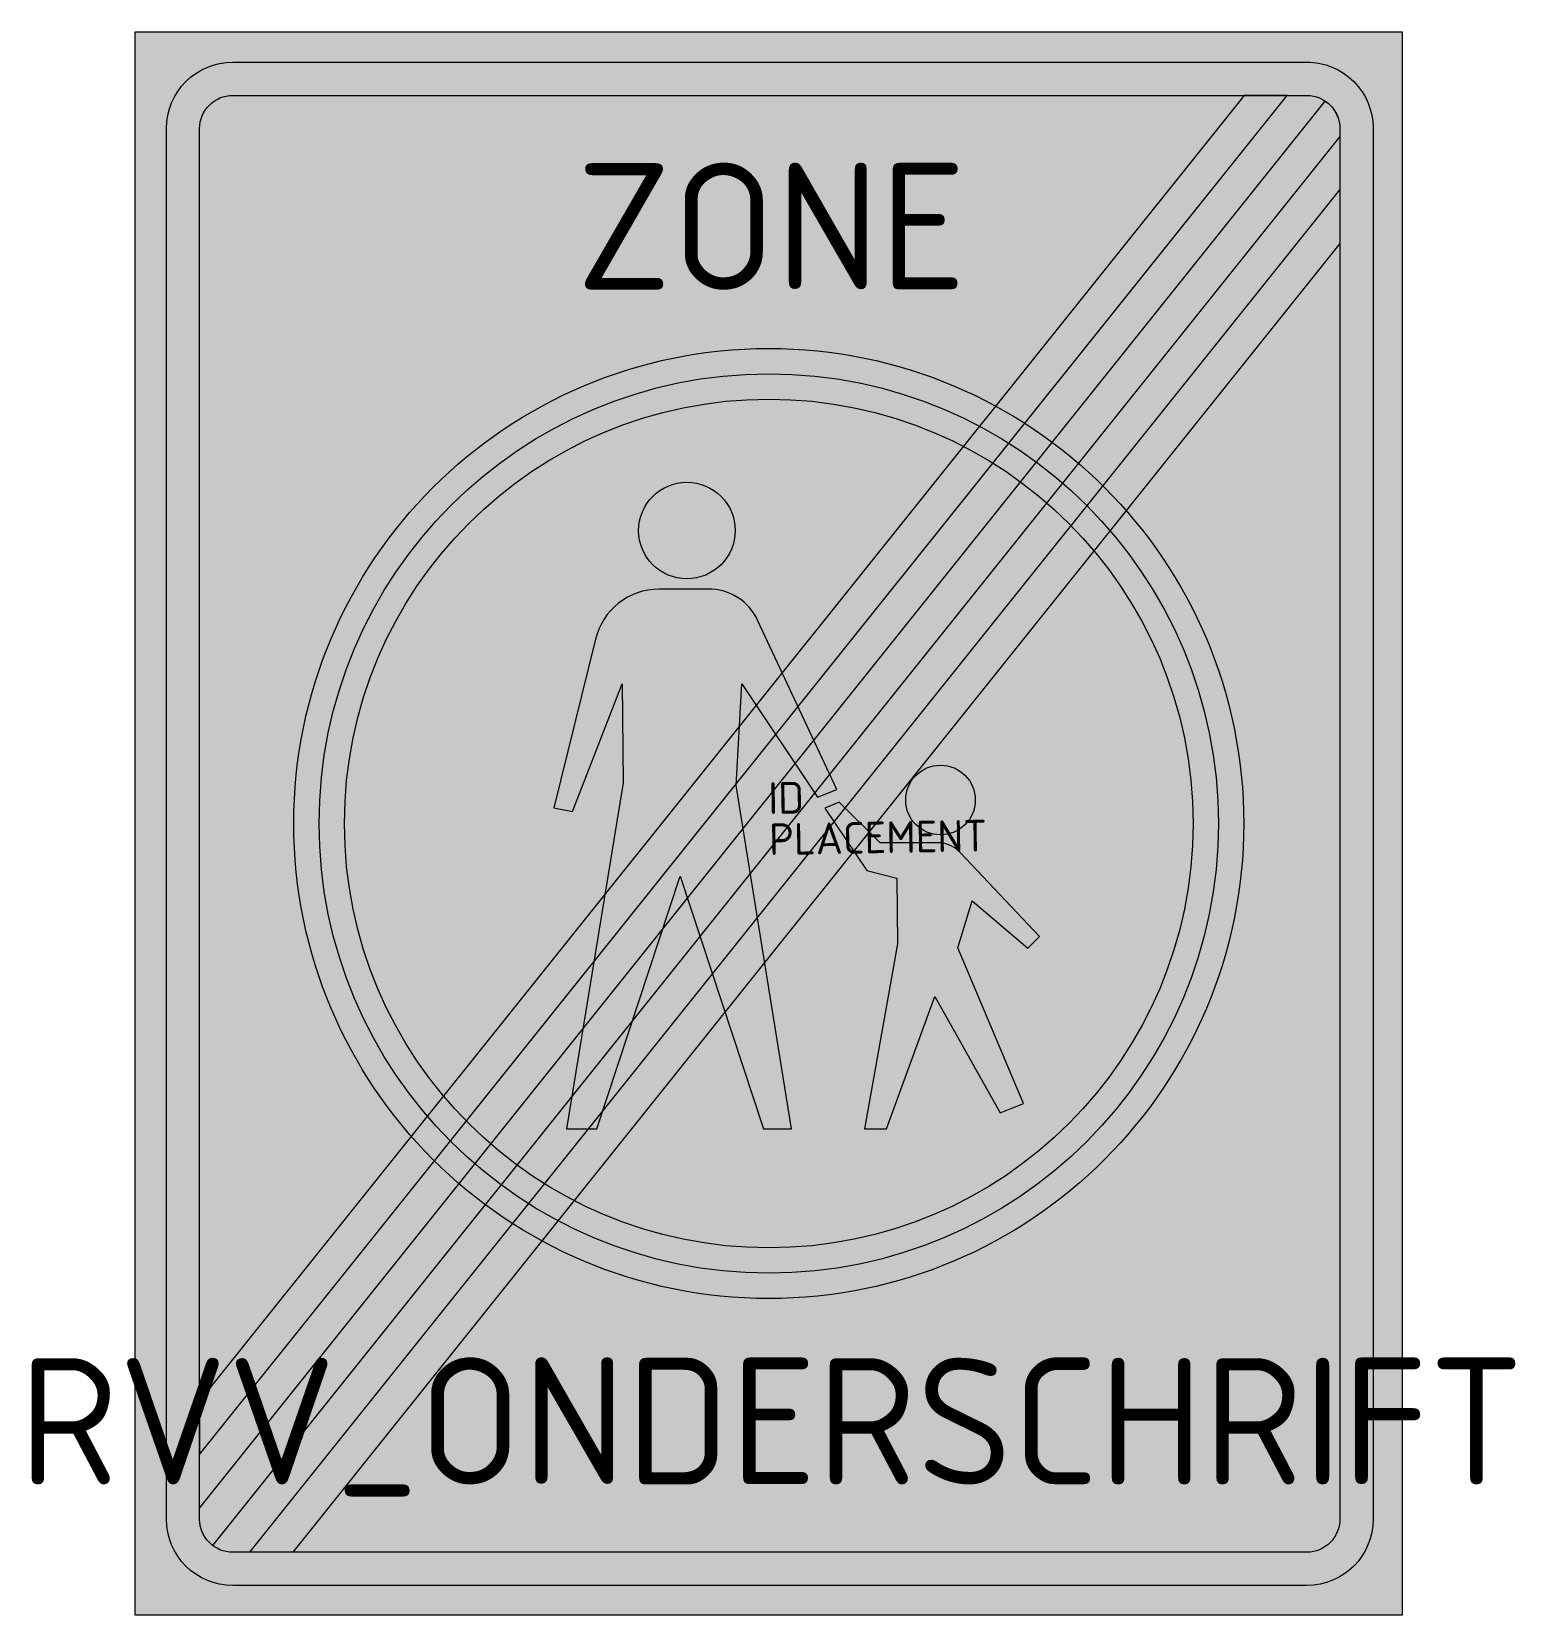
# Model space of a CAD drawing. Extents: x -5.8 to 5.9, y -6.3 to 6.3.
import ezdxf
from ezdxf.enums import TextEntityAlignment as Align

# ---------------------------------------------------------------- set-up
doc = ezdxf.new("R2010")
doc.units = 0
doc.styles.add('NLCS-ISO', font='NLCS-ISO.ttf', dxfattribs={"height": 0.25})
doc.styles.add('NLCS-RVV-M200-T25', font='NLCS-RVV.ttf')

msp = doc.modelspace()

# ---------------------------------------------------------------- hatches: boundary and pattern name
at = {"true_color": 0xf1f0ea}
h = msp.add_hatch(color=7, dxfattribs=at)
h.dxf.hatch_style = 1
h.paths.add_polyline_path([(5.001768961527112, 6.250889384204584), (-5.001768961527114, 6.250889384204584), (-5.001768961527114, 8.881784197001252e-16), (-4.756152544450599, 0), (-4.756152544450599, 5.485527994283396, -0.4142135623730949), (-4.2311525444506, 6.010527994283397), (4.247025125274812, 6.010527994283406, -0.4142135623730961), (4.77202512527481, 5.485527994283407), (4.772025125274808, 0), (5.001768961527114, 0)])
at = {"true_color": 0x2a292a}
h = msp.add_hatch(color=250, dxfattribs=at)
h.dxf.hatch_style = 1
h.paths.add_polyline_path([(-4.493652544450599, 5.485527994283398, -0.4142135623730969), (-4.2311525444506, 5.748027994283399), (4.247025125274812, 5.748027994283408, -0.4142135623730954), (4.509525125274811, 5.485527994283407), (4.509525125274809, 0), (4.77202512527481, 0), (4.772025125274808, 5.485527994283407, 0.4142135623730964), (4.247025125274812, 6.010527994283407), (-4.231152544450601, 6.010527994283397, 0.4142135623730949), (-4.756152544450599, 5.485527994283396), (-4.756152544450599, 0), (-4.493652544450599, 0)])
h = msp.add_hatch(color=250, dxfattribs=at)
h.dxf.hatch_style = 1
edge = h.paths.add_edge_path()
edge.add_line((-4.493652544450597, -5.40439625985604), (4.394105721736038, 5.702952804607825))
edge.add_arc((4.247025125274813, 5.485527994283407), 0.2624999999999983, -3.979039320256561e-13, 55.92296614211352, ccw=False)
edge.add_line((4.509525125274811, 5.485527994283405), (4.509525125274809, 5.424232791238669))
edge.add_line((4.509525125274809, 5.424232791238669), (-4.390997407085635, -5.699068232729271))
edge.add_arc((-4.231152544450599, -5.490847508762643), 0.2625000000000004, 180.0000000000002, 232.4876218789048, ccw=False)
edge.add_line((-4.493652544450599, -5.490847508762644), (-4.493652544450597, -5.40439625985604))
at = {"true_color": 0xf1f0ea}
h = msp.add_hatch(color=7, dxfattribs=at)
h.dxf.hatch_style = 1
h.paths.add_polyline_path([(3.753288368969613, 5.748027994283406), (-4.231152544450601, 5.748027994283397, 0.4142135623730946), (-4.493652544450599, 5.485527994283398), (-4.493652544450599, 0), (-3.75, 0, -0.5687653249039656), (1.790430706712748, 3.294974640943401)])
at = {"true_color": 0x2a292a}
h = msp.add_hatch(color=250, dxfattribs=at)
h.dxf.hatch_style = 1
h.paths.add_polyline_path([(-4.493652544450599, -4.981432493954282), (4.091730933876276, 5.748027994283406), (3.753288368969612, 5.748027994283406), (-4.493652544450597, -4.558468728052523)])
at = {"true_color": 0xf1f0ea}
h = msp.add_hatch(color=7, dxfattribs=at)
h.dxf.hatch_style = 1
h.paths.add_polyline_path([(4.394105721736038, 5.702952804607825, 0.1497946497620131), (4.247025125274812, 5.748027994283406), (4.091730933876276, 5.748027994283406), (2.020282841621347, 3.15926530064355, -0.01766663507280336), (2.238287002837229, 3.008749124292343)])
h = msp.add_hatch(color=7, dxfattribs=at)
h.dxf.hatch_style = 1
h.paths.add_polyline_path([(4.509525125274811, 5.001269025336917), (4.509525125274811, 5.424232791238671), (2.44462036308293, 2.843647530971495, -0.01766663507280355), (2.639282922358451, 2.663960520681009)])
at = {"true_color": 0x2a292a}
h = msp.add_hatch(color=250, dxfattribs=at)
h.dxf.hatch_style = 1
h.paths.add_polyline_path([(-4.095987445354437, -5.753347508762644), (4.509525125274811, 5.001269025336917), (4.509525125274811, 4.578305259435158), (-3.757544880447781, -5.753347508762644)])
at = {"true_color": 0xf1f0ea}
h = msp.add_hatch(color=7, dxfattribs=at)
h.dxf.hatch_style = 1
h.paths.add_polyline_path([(4.509525125274811, 4.578305259435158), (2.822097507941262, 2.469466674339161, -0.1816741673080603), (3.75, 0), (4.509525125274811, 0)])
at = {"true_color": 0x8e9291}
h = msp.add_hatch(color=252, dxfattribs=at)
h.dxf.hatch_style = 1
h.paths.add_polyline_path([(3.356918426236202, 1.154815430965423), (3.546040591094581, 1.219875455245165, 0.5778775703740554), (-2.833352101912186, 2.456545514862242), (-2.682239989810203, 2.325529754069589, -0.5778775703740551)])
at = {"true_color": 0xf1f0ea}
h = msp.add_hatch(color=7, dxfattribs=at)
h.dxf.hatch_style = 1
h.paths.add_polyline_path([(-2.682239989810203, 2.325529754069589), (-2.531127877708219, 2.194513993276936, -0.5778775703740553), (3.167796261377825, 1.089755406685681), (3.356918426236202, 1.154815430965423, 0.5778775703740551)])
at = {"true_color": 0x8e9291}
h = msp.add_hatch(color=252, dxfattribs=at)
h.dxf.hatch_style = 1
h.paths.add_polyline_path([(-1.315348243849138, 3.080967217839714), (-0.8968491401994068, 2.600378728187625, -0.6435271716839948), (-0.2651726326382047, 2.312836812795195, -0.4301736702111196), (-0.6671047048489305, 1.932112919750491), (-0.6715604023647908, 1.849957880533205), (-0.4769953382707781, 1.849957880533205, -0.2942182160257907), (-0.08786521008275239, 1.605184124963335), (0.5366405055860737, 0.2683202527930506), (0.4613146991221644, 0.2385104383855254), (0.4989712177290588, 0.1443627572432296), (0.5554623802644603, 0.1679028698413338), (0.8787031778280117, -0.1521966921924469), (1.310075948667254, -0.1521966921924474), (1.318880283595319, -0.08707459279547392, -0.3753796217921427), (1.080973908605999, 0.1851605113798951, -0.6425593607328596), (1.535524010840343, 0.392825609254162), (2.79483643741631, 1.846994663795786, 0.3622902882680566)])
h = msp.add_hatch(color=252, dxfattribs=at)
h.dxf.hatch_style = 1
h.paths.add_polyline_path([(-0.8661254664588052, 1.849957880533205), (-0.6715604023647908, 1.849957880533205), (-0.6671047048489305, 1.932112919750491, -0.3984315623044322), (-1.027739480615519, 2.312836812795195, -0.2168950014685516), (-0.8968491401994072, 2.600378728187625), (-1.315348243849139, 3.080967217839714, 0.3003999121999488), (-3.35, 0, 1), (3.35, 0, 0.1470390440910589), (2.794836437416309, 1.846994663795787), (1.535524010840343, 0.392825609254162, -0.2176120070982764), (1.630397585091342, 0.1851605113798951, -0.4541439820040132), (1.318880283595319, -0.08707459279547392), (1.310075948667254, -0.1521966921924474), (1.355685746848669, -0.1521966921924474, -0.1814952176683639), (1.509453056806016, -0.2275097294062345), (2.137087238754495, -0.8928131992117261), (2.046093562392089, -0.9838068755741292), (1.606754742728207, -0.6103573865347189), (1.493772417657403, -0.980665640044359), (2.011565510064846, -2.210829658203381), (1.826411383310027, -2.283001459887397), (1.311759526432354, -1.366654532702614), (0.9289118693038709, -2.411689962607058), (0.7562971461678938, -2.411689962607057), (1.016764310136502, -0.949278823246885), (1.010507377577201, -0.4314857308394418), (0.7751445593465229, -0.37187887127451), (0.4424800551936574, 0.1208226446451253), (0.4989712177290588, 0.1443627572432291), (0.4613146991221644, 0.238510438385525), (0.385988892658256, 0.2087006239779989), (-0.2133869387723997, 1.103071671704504), (-0.2573259284388363, 0.2997070695905233), (0.1788716556952781, -2.411689962607058), (-0.04078498488654292, -2.411689962607058), (-0.6998059836324924, -0.4158050916908267), (-1.35882698237844, -2.411689962607058), (-1.59731826688877, -2.411689962607058), (-1.148568509885692, 0.321670179798681), (-1.157979447224884, 1.103071671704505), (-1.550250810942682, 0.09571829890719652), (-1.697748419090608, 0.1239638801748972), (-1.367489138782952, 1.457608955989445, -0.3447712033637069)])
at = {"true_color": 0xf1f0ea}
h = msp.add_hatch(color=7, dxfattribs=at)
h.dxf.hatch_style = 1
edge = h.paths.add_edge_path()
edge.add_arc((-0.646456056626862, 2.312836812795195), 0.3812834239886574, 0, 360)
at = {"true_color": 0x8e9291}
h = msp.add_hatch(color=252, dxfattribs=at)
h.dxf.hatch_style = 1
h.paths.add_polyline_path([(-2.682239989810203, 2.325529754069589), (-2.833352101912186, 2.456545514862242, 0.1804943458269968), (-3.75, 0, 0.4142135623730951), (0, -3.75), (0, -3.55, -0.4142135623730951), (-3.55, 0, -0.1804943458269968)])
at = {"true_color": 0xf1f0ea}
h = msp.add_hatch(color=7, dxfattribs=at)
h.dxf.hatch_style = 1
h.paths.add_polyline_path([(-3.35, 0, -0.1804943458269968), (-2.531127877708219, 2.194513993276936), (-2.682239989810203, 2.325529754069589, 0.1804943458269968), (-3.55, 0, 0.4142135623730951), (0, -3.55), (0, -3.35, -0.4142135623730951)])
h = msp.add_hatch(color=7, dxfattribs=at)
h.dxf.hatch_style = 1
edge = h.paths.add_edge_path()
edge.add_line((0.1788716556952776, -2.411689962607058), (-0.2573259284388358, 0.2997070695905251))
edge.add_line((-0.2573259284388358, 0.2997070695905251), (-0.2133869387724001, 1.103071671704505))
edge.add_line((-0.2133869387723997, 1.103071671704504), (0.385988892658256, 0.2087006239779994))
edge.add_line((0.385988892658256, 0.2087006239779994), (0.5366405055860746, 0.2683202527930506))
edge.add_line((0.5366405055860737, 0.2683202527930506), (-0.08786521008275283, 1.605184124963336))
edge.add_arc((-0.4724126242049485, 1.425545746618118), 0.4244368747912546, 25.03926950410247, 90.61864388377384)
edge.add_line((-0.4769953382707781, 1.849957880533205), (-0.8661254664588043, 1.849957880533205))
edge.add_arc((-0.8661254664588052, 1.333449251143813), 0.5165086293893926, 89.99999999999991, 166.4407292066419)
edge.add_line((-1.368237919717633, 1.454545281285638), (-1.697748419090608, 0.1239638801748972))
edge.add_line((-1.697748419090608, 0.1239638801748972), (-1.550250810942682, 0.09571829890719652))
edge.add_line((-1.550250810942682, 0.09571829890719652), (-1.157979447224884, 1.103071671704504))
edge.add_line((-1.157979447224884, 1.103071671704504), (-1.148568509885692, 0.3216701797986818))
edge.add_line((-1.148568509885692, 0.3216701797986818), (-1.597318266888769, -2.411689962607058))
edge.add_line((-1.59731826688877, -2.411689962607058), (-1.358826982378441, -2.411689962607058))
edge.add_line((-1.358826982378441, -2.411689962607058), (-0.6998059836324924, -0.4158050916908271))
edge.add_line((-0.6998059836324924, -0.4158050916908271), (-0.04078498488654336, -2.411689962607057))
edge.add_line((-0.04078498488654336, -2.411689962607057), (0.1788716556952776, -2.411689962607058))
at = {"true_color": 0x8e9291}
h = msp.add_hatch(color=252, dxfattribs=at)
h.dxf.hatch_style = 1
h.paths.add_polyline_path([(3.75, 0, 0.08302223750169), (3.546040591094581, 1.219875455245165), (3.356918426236202, 1.154815430965423, -0.08302223750168998), (3.55, 0, -0.4142135623730951), (0, -3.55), (0, -3.75, 0.4142135623730951)])
at = {"true_color": 0xf1f0ea}
h = msp.add_hatch(color=7, dxfattribs=at)
h.dxf.hatch_style = 1
h.paths.add_polyline_path([(3.356918426236202, 1.154815430965423), (3.167796261377825, 1.089755406685681, -0.08302223750169), (3.35, 0, -0.4142135623730951), (0, -3.35), (0, -3.55, 0.4142135623730951), (3.55, 0, 0.08302223750169)])
h = msp.add_hatch(color=7, dxfattribs=at)
h.dxf.hatch_style = 1
edge = h.paths.add_edge_path()
edge.add_arc((1.35568574684867, 0.1851605113798951), 0.2747118382426716, 0, 360)
h = msp.add_hatch(color=7, dxfattribs=at)
h.dxf.hatch_style = 1
edge = h.paths.add_edge_path()
edge.add_line((1.826411383310027, -2.283001459887398), (2.011565510064846, -2.210829658203381))
edge.add_line((2.011565510064846, -2.210829658203381), (1.493772417657404, -0.9806656400443581))
edge.add_line((1.493772417657403, -0.9806656400443581), (1.606754742728207, -0.6103573865347185))
edge.add_line((1.606754742728207, -0.6103573865347185), (2.046093562392089, -0.9838068755741292))
edge.add_line((2.046093562392089, -0.9838068755741292), (2.137087238754493, -0.8928131992117265))
edge.add_line((2.137087238754494, -0.8928131992117265), (1.509453056806017, -0.2275097294062349))
edge.add_arc((1.332246941558172, -0.3946824862420972), 0.2436159639870405, 43.3311795067938, 84.47891195420402)
edge.add_line((1.35568574684867, -0.1521966921924474), (0.8787031778280125, -0.1521966921924474))
edge.add_line((0.8787031778280125, -0.1521966921924474), (0.5554623802644603, 0.1679028698413334))
edge.add_line((0.5554623802644603, 0.1679028698413334), (0.4424800551936574, 0.1208226446451257))
edge.add_line((0.4424800551936574, 0.1208226446451257), (0.7751445593465229, -0.3718788712745105))
edge.add_line((0.7751445593465229, -0.3718788712745105), (1.010507377577201, -0.4314857308394413))
edge.add_line((1.010507377577201, -0.4314857308394413), (1.016764310136502, -0.9492788232468854))
edge.add_line((1.016764310136502, -0.9492788232468854), (0.7562971461678938, -2.411689962607058))
edge.add_line((0.7562971461678938, -2.411689962607058), (0.92891186930387, -2.411689962607058))
edge.add_line((0.9289118693038709, -2.411689962607058), (1.311759526432355, -1.366654532702613))
edge.add_line((1.311759526432354, -1.366654532702613), (1.826411383310027, -2.283001459887398))
h = msp.add_hatch(color=7, dxfattribs=at)
h.dxf.hatch_style = 1
h.paths.add_polyline_path([(5.001768961527114, 0), (4.772025125274808, 0), (4.77202512527481, -5.490847508762636, -0.4142135623730947), (4.247025125274812, -6.015847508762636), (-4.231152544450599, -6.015847508762644, -0.4142135623730952), (-4.756152544450599, -5.490847508762644), (-4.756152544450599, 0), (-5.001768961527114, 8.881784197001252e-16), (-5.001768961527114, -6.250889384204585), (5.001768961527116, -6.250889384204584)])
at = {"true_color": 0x2a292a}
h = msp.add_hatch(color=250, dxfattribs=at)
h.dxf.hatch_style = 1
h.paths.add_polyline_path([(-4.493652544450599, 0), (-4.756152544450599, -8.881784197001252e-16), (-4.756152544450599, -5.490847508762644, 0.4142135623730955), (-4.231152544450599, -6.015847508762644), (4.247025125274812, -6.015847508762636, 0.4142135623730949), (4.77202512527481, -5.490847508762636), (4.77202512527481, 0), (4.509525125274813, 8.881784197001252e-16), (4.509525125274811, -5.490847508762637, -0.4142135623730957), (4.247025125274812, -5.753347508762635), (-4.2311525444506, -5.753347508762644, -0.4142135623730954), (-4.493652544450599, -5.490847508762644)])
at = {"true_color": 0xf1f0ea}
h = msp.add_hatch(color=7, dxfattribs=at)
h.dxf.hatch_style = 1
h.paths.add_polyline_path([(-3.75, 0), (-4.493652544450599, 0), (-4.493652544450599, -4.558468728052523), (-2.822097507941264, -2.46946667433916, -0.1816741673080603)])
h = msp.add_hatch(color=7, dxfattribs=at)
h.dxf.hatch_style = 1
h.paths.add_polyline_path([(4.509525125274809, 0), (3.75, 0, -0.5687653249039656), (-1.790430706712748, -3.294974640943402), (-3.75754488044778, -5.753347508762645), (4.247025125274812, -5.753347508762635, 0.4142135623730963), (4.509525125274811, -5.490847508762636)])
h = msp.add_hatch(color=7, dxfattribs=at)
h.dxf.hatch_style = 1
h.paths.add_polyline_path([(-2.44462036308293, -2.843647530971496, -0.01766663507280363), (-2.639282922358452, -2.663960520681008), (-4.493652544450599, -4.981432493954282), (-4.493652544450599, -5.404396259856042)])
h = msp.add_hatch(color=7, dxfattribs=at)
h.dxf.hatch_style = 1
h.paths.add_polyline_path([(-2.020282841621341, -3.159265300643552, -0.01766663507280369), (-2.238287002837227, -3.008749124292343), (-4.390997407085635, -5.699068232729273, 0.1651561506390755), (-4.231152544450601, -5.753347508762644), (-4.095987445354437, -5.753347508762642)])

# ---------------------------------------------------------------- linework, layer by layer
at = {"color": 250, "lineweight": 0, "true_color": 0x2a292a}
for points in [[(-5.001768961527114, 6.250889384204584), (5.001768961527114, 6.250889384204584), (5.001768961527114, -6.250889384204584), (-5.001768961527114, -6.250889384204584)], [(-4.493652544450599, -4.981432493954282), (4.091730933876276, 5.748027994283406), (3.753288368969612, 5.748027994283406), (-4.493652544450597, -4.558468728052523)], [(-4.095987445354437, -5.753347508762644), (4.509525125274811, 5.001269025336917), (4.509525125274811, 4.578305259435158), (-3.757544880447781, -5.753347508762644)]]:
    msp.add_lwpolyline(points, close=True, dxfattribs=at)
for points in [[(-4.231152544450599, 6.010527994283397), (4.247025125274812, 6.010527994283406, -0.4142135623730963), (4.772025125274808, 5.485527994283405), (4.77202512527481, -5.490847508762638, -0.4142135623730948), (4.24702512527481, -6.015847508762636), (-4.2311525444506, -6.015847508762644, -0.4142135623730947), (-4.756152544450599, -5.490847508762644), (-4.756152544450599, 5.4855279942834, -0.4142135623730945)], [(-4.2311525444506, 5.748027994283397), (4.247025125274812, 5.748027994283406, -0.4142135623730953), (4.509525125274811, 5.485527994283405), (4.509525125274811, -5.490847508762638, -0.4142135623730948), (4.247025125274812, -5.753347508762635), (-4.2311525444506, -5.753347508762644, -0.4142135623730953), (-4.493652544450599, -5.490847508762644), (-4.493652544450599, 5.4855279942834, -0.4142135623730948)], [(-4.493652544450597, -5.40439625985604), (4.394105721736038, 5.702952804607825, -0.2489710141926748), (4.509525125274811, 5.485527994283405), (4.509525125274809, 5.424232791238669), (-4.390997407085634, -5.699068232729272, -0.2331103517981672), (-4.493652544450599, -5.490847508762644)]]:
    msp.add_lwpolyline(points, format="xyb", close=True, dxfattribs=at)
at = {"color": 7, "lineweight": 0, "true_color": 0xf1f0ea}
for points in [[(0.1788716556952776, -2.411689962607058), (-0.2573259284388358, 0.2997070695905251), (-0.2133869387723997, 1.103071671704504), (0.385988892658256, 0.2087006239779994), (0.5366405055860737, 0.2683202527930506), (-0.08786521008275239, 1.605184124963336, 0.2942182160257906), (-0.4769953382707781, 1.849957880533205), (-0.8661254664588043, 1.849957880533205, 0.3464800841427402), (-1.368237919717633, 1.454545281285638), (-1.697748419090608, 0.1239638801748972), (-1.550250810942682, 0.09571829890719652), (-1.157979447224884, 1.103071671704504), (-1.148568509885692, 0.3216701797986818), (-1.59731826688877, -2.411689962607058), (-1.358826982378441, -2.411689962607058), (-0.6998059836324924, -0.4158050916908271), (-0.04078498488654336, -2.411689962607057)], [(1.826411383310027, -2.283001459887398), (2.011565510064846, -2.210829658203381), (1.493772417657403, -0.9806656400443581), (1.606754742728207, -0.6103573865347185), (2.046093562392089, -0.9838068755741292), (2.137087238754494, -0.8928131992117265), (1.509453056806017, -0.2275097294062349, 0.1814952176683636), (1.35568574684867, -0.1521966921924474), (0.8787031778280125, -0.1521966921924474), (0.5554623802644603, 0.1679028698413334), (0.4424800551936574, 0.1208226446451257), (0.7751445593465229, -0.3718788712745105), (1.010507377577201, -0.4314857308394413), (1.016764310136502, -0.9492788232468854), (0.7562971461678938, -2.411689962607058), (0.9289118693038709, -2.411689962607058), (1.311759526432354, -1.366654532702613)]]:
    msp.add_lwpolyline(points, format="xyb", close=True, dxfattribs=at)
at = {"color": 252, "lineweight": 0, "true_color": 0x8e9291}
msp.add_circle((0, 0), 3.75, dxfattribs=at)
at = {"color": 7, "lineweight": 0, "true_color": 0xf1f0ea}
for centre, radius in [((0, 0), 3.55), ((0, 0), 3.35), ((-0.646456056626862, 2.312836812795195), 0.3812834239886574), ((1.35568574684867, 0.1851605113798951), 0.2747118382426716)]:
    msp.add_circle(centre, radius, dxfattribs=at)

# ---------------------------------------------------------------- texts
at = {"color": 250, "true_color": 0x2a292a, "style": 'NLCS-RVV-M200-T25'}
msp.add_text('ZONE', height=1, dxfattribs=at).set_placement((0.02025343292513337, 4.713568710161724), align=Align.MIDDLE_CENTER)
at = {"style": 'NLCS-ISO'}
msp.add_attdef('ID', text='', height=0.25, rotation=1, dxfattribs=at).set_placement((0, 0), align=Align.BOTTOM_LEFT)
msp.add_attdef('PLACEMENT', text='', height=0.25, rotation=1, dxfattribs=at).set_placement((0, 0), align=Align.TOP_LEFT)
at = {"color": 250, "true_color": 0x2a292a, "style": 'NLCS-RVV-M200-T25'}
msp.add_attdef('RVV_ONDERSCHRIFT', text='herhaling', height=1, dxfattribs=at).set_placement((0.02025343292513337, -4.717490928974966), align=Align.MIDDLE_CENTER)

doc.saveas('drawing.dxf')
